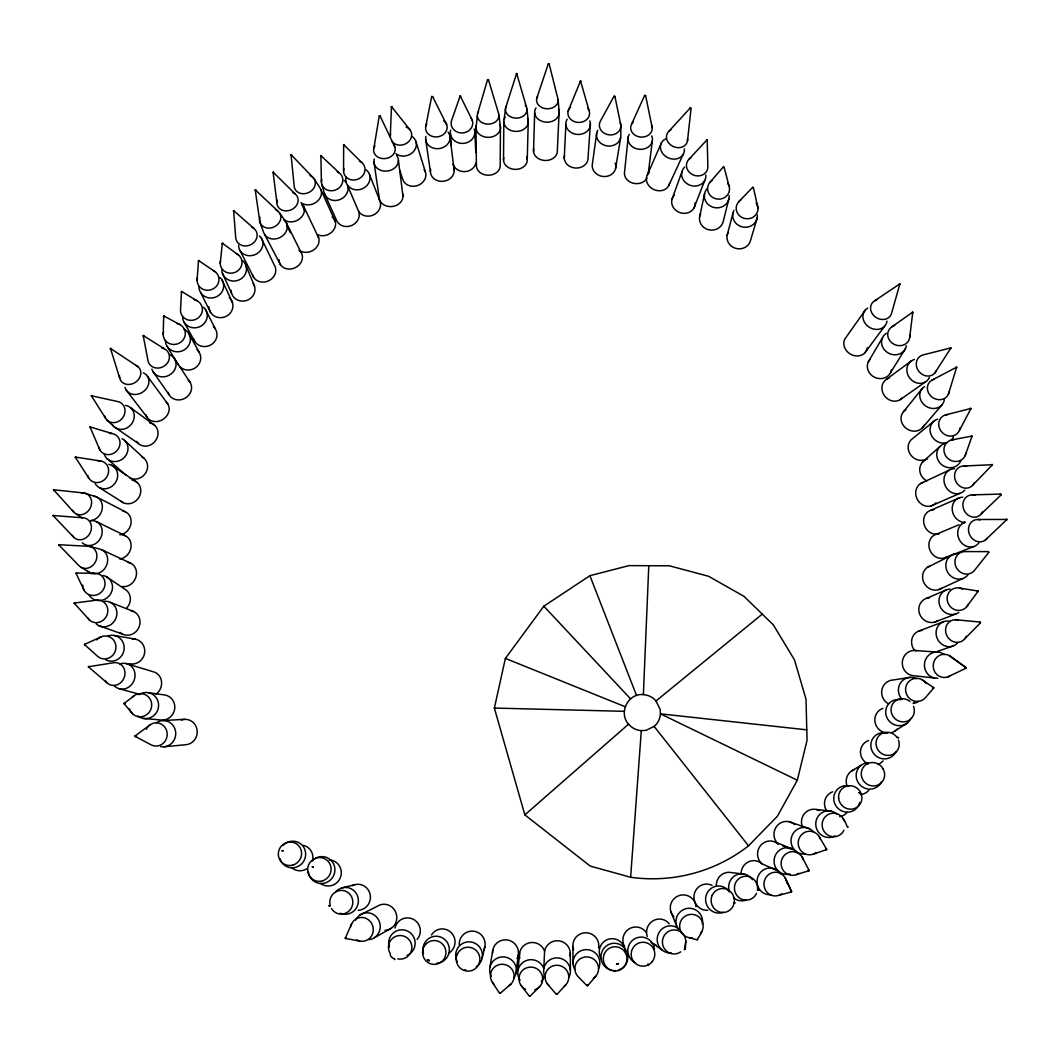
<?xml version="1.0" encoding="UTF-8"?>
<svg xmlns="http://www.w3.org/2000/svg" width="1060" height="1060" viewBox="0 0 1060 1060"><rect width="100%" height="100%" fill="white"/><g stroke="black" fill="none" stroke-linecap="round" stroke-linejoin="round"><path stroke-width="1.5" d="M948.356 394.4L956.676 367.158L931.674 380.301M503.513 160.206L503.818 122.072M909.665 337.69L912.792 312.117L892.122 326.652M163.187 334.456L163.704 315.893L179.657 324.453M527.27 159.411L528.238 121.277L526.992 109.207M410.114 129.982L391.471 106.556L390.279 136.66A10.838 9.381 -18.1 0 1 390.583 134.169M533.524 151.315L534.664 112.837M691.094 108.345L690.153 108.08L691.094 108.345L687.463 141.086M196.789 300.589L181.498 291.434L180.505 310.461A11.024 10.375 -19.5 0 0 190.667 320.358A11.024 10.375 -19.5 0 0 202.274 311.176A11.024 10.375 -19.5 0 0 194.126 299.688M643.38 694.605C627.971 692.882 618.073 713.34 628.805 724.457A18.192 17.967 38.2 0 0 641.3 730.645L646.017 730.353L654.404 726.246A18.192 17.967 38.2 0 0 660.433 713.844L660.075 709.14L655.849 700.753A18.192 17.967 38.2 0 0 643.38 694.605L648.786 565.709M570.094 956.014A12.985 12.826 11.4 0 0 559.76 940.975A12.985 12.826 11.4 0 0 544.601 951.125L543.634 972.073L544.35 975.465A13.422 13.263 11.4 0 0 545.304 977.585M564.251 158.311L565.868 124.51M685.317 948.938C683.819 947.468 684.27 954.981 685.78 940.988M724.139 167.334L723.172 167.255L724.112 167.215L728.922 185.632M685.303 949.071L685.608 944.129A12.044 11.7 -85.8 0 0 673.246 929.938A12.044 11.7 -85.8 0 0 663.07 945.957A12.044 11.7 -85.8 0 0 680.706 951.853M197.067 280.397L198.525 260.508L215.631 272.089M645.593 95.559L644.639 95.585L645.593 95.559L652.205 127.65M691.146 157.609A10.865 9.659 19.7 0 0 687.344 169.441A10.865 9.659 19.7 0 0 699.759 175.788A10.865 9.659 19.7 0 0 707.841 166.155L707.192 139.655L689.053 159.159M351.602 923.843L345.229 938.391L359.565 941.042M590.393 123.53L588.088 157.344A11.938 10.203 2.7 0 1 575.341 168.023A11.938 10.203 2.7 0 1 564.476 155.648M614.933 96.433L613.978 96.46L614.906 96.328L620.829 125.199L620.816 135.004A12.203 10.666 8 0 1 606.333 145.776A12.203 10.666 8 0 1 597.747 130.287M630.634 877.269A158.377 156.323 40.4 0 0 748.519 845.827L777.378 816.253L797.319 780.213L807.044 740.264L806.024 699.229L794.47 659.876L773.296 624.83L743.987 596.356L708.557 576.269L669.363 565.801L628.938 565.616L589.917 575.699L543.833 606.201L505.382 658.419L494.358 708.067L524.846 814.875L590.221 866.073L630.634 877.269L641.3 730.645M568.094 111.26L580.522 80.931L589.015 110.439M548.272 63.891L549.173 64.143L548.272 63.891L536.744 98.341M517.982 970.417L519.612 952.874M220.228 263.41L222.322 243.177L238.672 255.155M431.698 96.5L432.599 96.738L431.698 96.5L425.815 126.1M471.051 117.951A10.825 9.712 -2.4 0 1 463.79 132.791A10.825 9.712 -2.4 0 1 451.361 121.198L460.199 95.811L472.243 120.23M504.083 119.555L505.66 107.696L516.644 73.392L526.475 107.02M517.267 73.736L516.313 73.763M628.222 136.899L624.618 171.455A11.899 10.017 5.2 0 0 632.621 183.062A11.899 10.017 5.2 0 0 647.037 178.213M477.318 115.871L476.006 127.995L476.404 166.022A11.912 9.58 0.4 0 0 488.832 175.218A11.912 9.58 0.4 0 0 500.201 165.214L500.466 127.187L498.929 115.169M343.559 171.15L343.652 144.611L361.645 162.418M487.574 79.646L488.475 79.897L487.574 79.646L477.57 113.645M321.405 181.869L320.889 155.608L339.492 173.124M516.154 972.947L518.181 955.351M648.19 174.092L652.271 141.272M596.727 132.897L592.421 163.704A11.845 10.428 8 0 0 604.809 176.556A11.845 10.428 8 0 0 615.197 163.054M379.255 116.07L380.142 116.322L379.255 116.07L373.915 147.976M310.063 175.576A10.892 9.143 -23.9 0 1 314.714 186.388A10.892 9.143 -23.9 0 1 302.868 193.742A10.892 9.143 -23.9 0 1 294.123 185.46L291.036 154.588L313.945 178.557L319.868 187.66A12.322 10.375 -23.9 0 1 316.768 201.784A12.322 10.375 -23.9 0 1 300.934 202.619M251.856 227.145A10.944 9.686 -23.4 0 1 256.48 238.712A10.944 9.686 -23.4 0 1 244.436 245.933A10.944 9.686 -23.4 0 1 235.651 236.857L233.597 210.582L254.069 228.549M276.885 202.566L273.096 172.144L295.064 193.874M302.842 204.62A12.349 10.428 -24.7 0 1 299.675 218.824A12.349 10.428 -24.7 0 1 283.828 219.632A12.389 10.467 -25.5 0 1 281.191 236.857A12.389 10.467 -25.5 0 1 263.582 232.233L259.899 222.163L255.195 189.793L277.786 211.033M615.621 168.46L620.617 137.787M489.919 967.356L492.82 949.959M699.666 216.439L704.595 193.768M482.141 958.16L484.844 946.885M728.962 198.578L723.304 221.116A12.057 11.329 8.6 0 1 707.696 229.49A12.057 11.329 8.6 0 1 700.66 213.643M727.173 235.188L732.924 213.219M988.808 552.34L988.291 551.597L964.534 551.597A11.541 10.587 56.5 0 0 956.332 567.577A11.541 10.587 56.5 0 0 974.392 570.479L988.741 552.445L988.291 551.597M959.393 430.506L971.026 408.431L945.414 414.95M874.778 300.722L899.913 283.828L891.871 312.21A11.156 9.54 32.6 0 1 881.695 319.471A11.156 9.54 32.6 0 1 870.777 310.222A11.156 9.54 32.6 0 1 877.203 299.755M956.822 367.714L956.186 367.038M757.185 218.015L750.705 239.852A11.991 11.289 10.3 0 1 735.189 248.199A11.991 11.289 10.3 0 1 728.14 232.405M900.086 284.252L899.331 283.749M913.058 312.726L912.302 312.13M965.17 455.694L972.073 436.058L951.125 440.033M530.172 996.016L529.218 995.552L530 996.214L539.818 986.502M697.851 939.597C695.519 939.995 699.454 937.861 702.012 931.237M671.841 199.704L681.858 172.051M706.622 139.721L707.457 140.159M694.022 207.972L704.701 180.544M647.408 174.728L661.506 142.689M631.694 123.941L644.679 95.387M668.595 185.884L683.316 154.15M614.018 96.248L600.45 121.025A10.786 9.407 7.9 0 0 609.434 134.898A10.786 9.407 7.9 0 0 620.272 122.761M868.299 361.91L882.529 337.65M980.434 622.856L979.678 622.18L980.434 622.856L964.865 638.676M966.76 606.678L978.221 591.082L959.817 588.088M1001.077 494.914L1000.441 494.119L1001.077 494.914L981.282 513.928M971.026 409.014L970.47 408.206M972.921 484.976L992.491 464.704L963.911 465.989M890.559 372.563L905.478 348.594M926.188 683.528A11.647 11.249 64.8 0 0 909.652 680.758A11.647 11.249 64.8 0 0 908.831 697.771A11.647 11.249 64.8 0 0 925.512 697.573L933.847 687.808L921.723 679.539M934.814 373.054L950.979 347.865L922.995 354.954A11.21 9.898 51.2 0 0 919.126 371.729A11.21 9.898 51.2 0 0 936.232 370.867M345.189 937.861L346.13 937.954L345.547 938.63M972.06 436.654L971.503 435.845M557.03 994.267L556.222 993.578L557.03 994.267L565.934 984.687M587.743 985.654L586.935 984.965L587.743 985.654L595.72 976.339M500.36 993.193L499.565 992.491L500.254 993.286L511.132 983.852M752.666 187.315L753.315 188.004L752.666 187.315L738.82 201.652M865.437 309.904L846.317 336.934A12.256 10.574 32.8 0 0 851.008 354.438A12.256 10.574 32.8 0 0 867.279 347.852M864.907 352.794L884.61 326.188M903.584 411.611L922.359 388.41M922.505 427.683L941.889 404.933M710.266 181.962L723.278 167.043M668.873 131.307L690.351 107.842M985.111 540.255L1006.973 519.453L977.625 519.493M978.155 591.573L977.373 591.506L977.837 590.738M150.175 724.749L134.805 736.21L151.103 744.835A11.633 11.037 -84.1 0 0 165.983 739.655A11.633 11.037 -84.1 0 0 161.226 724.06A11.633 11.037 -84.1 0 0 146.346 729.24M933.728 688.192L932.866 688.006L933.568 687.383M922.505 462.067L939.584 446.83M992.412 465.181L992.014 464.333M524.846 814.875L628.593 724.139M134.315 695.585L123.993 703.522L132.646 713.91M950.436 347.64L950.966 348.449M655.994 700.978L762.259 614.111M934.88 420.462L912.872 438.35A12.415 11.262 46.4 0 0 909.665 453.322A12.415 11.262 46.4 0 0 924.413 459.894M886.73 379.096L911.732 360.639M900.125 399.7L925.565 381.839M895.144 730.896L906.697 723.437M851.445 771.084L861.568 764.936M374.445 937.676L391.193 928.322M779.126 895.249L791.581 891.871L786.215 880.105M813.312 854.148L826.76 849.537L819.022 836.353M796.245 874.659L809.204 870.658L801.983 856.811M947.878 676.889L966.296 668.038L951.562 657.187A11.607 11.077 87.9 0 0 936.603 657.518A11.607 11.077 87.9 0 0 935.662 673.166A11.607 11.077 87.9 0 0 950.462 675.551M135.031 735.746L135.786 736.144L135.19 736.687M101.654 636.596L84.429 644.493L97.321 656.087A11.541 11.011 -69.5 0 0 112.969 655.04A11.541 11.011 -69.5 0 0 112.453 638.835A11.541 11.011 -69.5 0 0 96.791 639.895M927.381 567.338L953.563 554.261M360.161 914.873L377.333 906.274A13.091 12.495 76.7 0 1 396.149 913.389A13.091 12.495 76.7 0 1 385.032 930.335M124.219 703.191L125.001 703.588L124.258 704.078M1006.814 520.023L1006.483 519.095M93.85 573.155L75.936 573.102L84.217 590.539M920.53 483.559L948.899 470.296M938.935 589.572L962.719 578.575M931.091 505.938L959.817 493.364M931.064 510.165L959.817 497.63M926.533 598.343L946.898 589.625M936.126 534.319L959.008 524.753M962.056 523.481L965.103 522.196A12.958 11.448 63.4 0 0 960.042 540.918A12.958 11.448 63.4 0 0 978.724 543.117M944.579 557.918L973.862 546.523M935.264 621.889L955.935 613.925M919.06 630.965L943.744 621.611M935.635 652.019L952.834 646.096M125.517 511.874L96.619 496.981L84.111 493.006L53.556 489.76L74.054 512.417M341.572 888.002L354.133 884.875M87.768 617.94A11.501 10.626 -61.1 0 0 100.978 621.597A11.501 10.626 -61.1 0 0 107.603 608.374A11.501 10.626 -61.1 0 0 96.685 600.145L74.12 603.074L89.543 620.1M105.192 680.52A11.607 10.454 -67.1 0 0 118.084 684.415A11.607 10.454 -67.1 0 0 124.828 671.126A11.607 10.454 -67.1 0 0 114.268 662.633L88.351 666.767L106.901 682.733M808.913 870.936L808.276 870.207L809.217 870.26M791.29 892.136L790.654 891.407L791.608 891.46M826.469 849.802L825.793 849.206L826.721 849.007M965.846 668.449L965.329 667.827L966.137 667.548L949.164 655.504M84.76 644.109L85.343 644.811L84.575 644.97M910.182 677.353L893.063 680.003A12.733 12.322 65.1 0 0 888.717 703.946M163.836 746.797L185.712 744.729A12.72 12.111 -84.4 0 0 197.041 729.638A12.72 12.111 -84.4 0 0 181.393 719.978M162.617 720.575L184.493 719.342M972.258 494.874L1000.786 494.079M104.556 415.904A11.13 9.924 -50.7 0 0 115.54 422.463A11.13 9.924 -50.7 0 0 125.027 411.744A11.13 9.924 -50.7 0 0 117.316 401.462L91.345 395.751L105.603 418.342M72.199 535.287A11.368 9.884 -60.1 0 0 89.252 534.452A11.368 9.884 -60.1 0 0 83.899 517.863L53.066 515.531L73.816 537.367M92.869 573.725A12.919 11.276 -61.1 0 0 107.259 563.244A12.919 11.276 -61.1 0 0 99.084 548.908L89.345 546.35L58.631 544.721L79.235 565.96A11.421 9.951 -61 0 0 96.102 560.448A11.421 9.951 -61 0 0 86.681 546.298M494.358 708.067L624.26 711.326M100.753 460.981L75.26 457.085L88.735 478.047M74.571 602.65L74.253 603.551M112.161 433.54L89.954 426.902L99.958 450.116M88.801 666.356L88.47 667.243M76.413 572.705L76.85 573.42L75.989 573.473M913.627 650.416L939.372 652.258M142.941 718.402L159.636 719.859A12.746 12.349 -64.5 0 0 174.502 709.935A12.746 12.349 -64.5 0 0 165.108 695.015L148.625 692.723M955.073 619.676L980.248 622.061M934.536 677.989L912.09 675.538A12.694 12.15 88.1 0 1 902.51 660.605A12.694 12.15 88.1 0 1 916.781 650.641M806.792 729.837L660.433 713.844L797.319 780.213M816.372 809.482L831.106 811.125M743.987 874.063L731.162 872.539A13.091 12.68 78.5 0 0 716.308 885.272M114.467 635.496L135.309 639.114M689.159 937.689L697.281 939.889M119.966 688.934L139.059 694.154M91.862 395.473L91.345 396.228M125.994 663.481L152.799 671.642A12.707 11.527 -67.5 0 1 161.504 681.341A12.707 11.527 -67.5 0 1 155.886 694.313M53.901 489.667L53.543 490.608M90.418 426.743L89.875 427.485M164.247 348.714L143.193 335.543L148.095 361.248A11.104 9.911 -29.1 0 0 159.305 367.979A11.104 9.911 -29.1 0 0 169.388 358.042A11.104 9.911 -29.1 0 0 161.663 347.879M75.803 456.794L75.26 457.562M53.583 515.24L53.133 516.114M913.402 703.456L913.813 702.515L913.402 703.456A13.157 12.72 64.9 0 0 918.49 701.362M59.068 544.535L58.618 545.41M788.826 821.619L809.509 828.748M98.819 625.652L122.509 634.092M110.452 602.398L133.759 611.554M775.549 842.236L792.628 848.994M782.558 845.787L792.575 849.762M505.382 658.419L625.161 706.715M741.086 873.453A12.972 12.535 -82.3 0 1 761.848 863.728L777.112 870.591M101.892 549.822L130.844 563.284M96.447 521.626L125.451 535.83M81.355 567.471L90.06 572.798A12.919 11.276 -61.1 0 1 87.662 571.075M138.038 366.72L110.465 348.409L119.727 378.221M99.56 487.693L123.198 502.705M143.776 335.437L143.1 336.099M181.989 291.407L181.883 292.269L181.26 291.844M76.161 513.888L82.375 518.062M164.194 315.867L164.207 316.688L163.465 316.317M111.645 465.26L137.31 482.578M106.159 576.56L124.192 588.737A12.627 11.859 -46.6 0 1 126.842 607.831M138.449 443.557L114.109 426.743L107.259 420.343M650.986 942.168L661.758 949.773M130.778 407.875L154.601 425.245M107.193 458.794L126.233 475.344M124.497 440.337L144.186 458.45M587.001 985.707L578.972 977.505A11.885 11.739 9.7 0 1 578.429 960.201A11.885 11.739 9.7 0 1 595.919 961.248A11.885 11.739 9.7 0 1 593.401 978.367M273.666 172.157L272.87 172.648M344.235 144.624L343.453 145.127M255.871 189.714L255.062 190.217M321.458 155.621L320.65 156.019M543.833 606.201L630.541 698.831M234.18 210.609L233.359 210.98M222.905 243.217L222.11 243.694M199.121 260.561L198.286 260.932M848.212 826.866C846.993 828.788 847.165 824.124 843.071 818.479M111.035 348.422L110.214 348.925M394.4 959.565C397.275 959.115 388.967 957.988 390.332 953.762A11.819 11.739 75.5 0 1 396.48 936.099A11.819 11.739 75.5 0 1 411.876 946.699A11.819 11.739 75.5 0 1 397.765 958.876M547.119 983.561L556.182 994.214M654.126 726.431L748.519 845.827M521.017 985.363L529.258 996.082M126.1 389.921L146.995 417.123M147.565 376.433L167.811 403.992M279.469 212.808L285.723 221.646L300.907 252.094M153.077 371.795L169.255 394.969M492.37 982.342L499.512 993.127M174.569 358.81L190.098 382.342M167.122 346.368L178.173 364.733M488.408 79.619L498.425 112.969A10.812 8.573 0.4 0 1 487.189 124.086A10.812 8.573 0.4 0 1 478.537 111.552M188.64 333.29L199.015 352.026M184.241 322.452L194.669 341.36M380.089 116.017L394.81 146.903M753.342 187.448L757.966 207.945M264.748 234.71L280.542 264.815M392.014 106.702L391.127 107.007M240.183 250.875L253.671 277.349M205.507 309.546L215.286 328.812M344.275 180.505A12.309 11.05 -22.6 0 1 346.275 182.625L358.757 211.642A11.951 10.786 -22.7 0 1 350.847 225.82A11.951 10.786 -22.7 0 1 336.166 219.46L324.307 193.251L321.842 184.387M432.613 96.632L446.631 124.55M200.671 292.666L210.609 312.475M286.73 225.449L290.347 232.696M291.447 154.747L290.559 155.051M261.369 238.156L274.235 264.974A12.018 10.719 -23.5 0 1 268.418 280.926A12.018 10.719 -23.5 0 1 252.519 274.805M784.89 877.349L791.542 891.341M304.034 207.058L318.676 237.877M301.636 204.09L305.134 211.444M221.924 279.787L232.458 302.656M222.322 272.99L231.544 293.262M321.074 190.084L335.198 221.315M245.999 265.715L254.519 286.2M670.98 912.011L676.651 925.95M369.529 174.582L380.063 201.32M589.917 575.699L636.57 695.598M399.752 170.408L402.8 179.498A11.912 10.401 -18.1 0 0 418.885 184.996A11.912 10.401 -18.1 0 0 424.132 169.481M415.891 141.364L425.378 171.906M549.159 63.958L557.613 97.666A10.825 8.546 2.1 0 1 546.562 108.743A10.825 8.546 2.1 0 1 537.672 96.248M581.012 81.222L580.072 81.355M460.676 96.116L459.735 96.261M373.902 161.637L379.135 197.292M425.643 139.112L430.44 171.998M398.414 160.378L402.972 196.06M450.036 137.297L454.144 170.236M558.143 99.865L559.137 112.042L557.335 150.52A11.925 9.553 2.1 0 1 544.562 160.471A11.925 9.553 2.1 0 1 533.75 148.837M450.328 132.951L451.268 145.618M474.8 131.824L475.808 152.428M572.917 946.487L573.036 963.831M570.293 952.675L570.399 970.218M132.049 480.008A12.402 11.276 -51.4 0 1 139.218 496.796A12.402 11.276 -51.4 0 1 120.774 501.035M108.743 464.333A12.786 11.581 -51.2 0 1 115.182 483.016A12.786 11.581 -51.2 0 1 95.161 483.625M97.997 460.888A11.302 10.216 -51.1 0 1 108.61 469.726A11.302 10.216 -51.1 0 1 99.812 482.22A11.302 10.216 -51.1 0 1 87.689 475.529M197.054 349.72A12.23 11.554 -21.3 0 1 197.319 366.177A12.23 11.554 -21.3 0 1 180.134 367.051M183.99 329.156A12.614 11.885 -21 0 1 189.714 343.334A12.614 11.885 -21 0 1 175.867 351.734A12.614 11.885 -21 0 1 165.36 340.472M176.98 323.538A11.156 10.507 -20.9 0 1 184.996 336.086A11.156 10.507 -20.9 0 1 171.535 344.261A11.156 10.507 -20.9 0 1 163.531 331.7M366.217 169.891A12.309 11.05 -21.7 0 1 365.594 186.772A12.309 11.05 -21.7 0 1 347.574 185.208A12.309 11.05 -22.6 0 1 339.412 199.757A12.309 11.05 -22.6 0 1 324.307 193.251M346.275 182.625A12.309 11.05 -21.7 0 1 346.103 176.848M359.367 161.067A10.878 9.752 -21.7 0 1 364.15 173.35A10.878 9.752 -21.7 0 1 350.926 179.749A10.878 9.752 -21.7 0 1 343.851 168.566M378.791 198.816A11.951 10.772 -21.7 0 1 375.001 214.107A11.951 10.772 -21.7 0 1 358.757 211.642M292.878 192.628A10.918 9.182 -24.7 0 1 297.131 204.315A10.918 9.182 -24.7 0 1 283.815 210.675A10.918 9.182 -24.7 0 1 277.269 200.088M317.51 235.479A12.005 10.216 -24.8 0 1 314.476 249.365A12.005 10.216 -24.8 0 1 299.052 250.12A12.031 10.255 -25.6 0 1 295.17 267.729A12.031 10.255 -25.6 0 1 279.019 259.713M527.655 118.773A12.23 9.712 1.2 0 1 515.054 131.374A12.23 9.712 1.2 0 1 505.156 117.17M525.27 104.993A10.799 8.546 1.2 0 1 523.574 115.898A10.799 8.546 1.2 0 1 509.688 116.348A10.799 8.546 1.2 0 1 506.6 105.603M526.701 156.959A11.899 9.553 1.2 0 1 515.995 169.388A11.899 9.553 1.2 0 1 503.765 157.728M337.226 171.773A10.878 9.752 -22.6 0 1 341.969 184.082A10.878 9.752 -22.6 0 1 328.719 190.482A10.878 9.752 -22.6 0 1 321.697 179.286M236.38 253.645A10.944 10.282 -16.4 0 1 241.084 266.723A10.944 10.282 -16.4 0 1 227.595 272.751A10.944 10.282 -16.4 0 1 220.546 260.72M242.7 260.654A12.389 11.633 -16.5 0 1 239.109 279.919A12.389 11.633 -16.5 0 1 221.845 269.982M253.26 283.523A12.018 11.315 -16.7 0 1 246.37 300.563A12.018 11.315 -16.7 0 1 231.08 290.347M170.183 354.915A12.561 11.223 -29.2 0 1 171.071 373.955A12.561 11.223 -29.2 0 1 151.924 369.105M188.256 380.142A12.19 10.944 -29.4 0 1 185.434 397.99A12.19 10.944 -29.4 0 1 168.129 392.346M203.507 307.201A12.468 11.739 -19.5 0 1 199.81 326.679A12.468 11.739 -19.5 0 1 182.492 316.635M213.325 326.533A12.097 11.408 -19.8 0 1 211.165 344.725A12.097 11.408 -19.8 0 1 193.423 338.657M81.461 492.966A11.329 9.818 -59.2 0 1 91.478 500.704A11.329 9.818 -59.2 0 1 84.787 513.636A11.329 9.818 -59.2 0 1 72.451 510.363M122.801 511.013A12.429 10.878 -59.5 0 1 131.042 523.136A12.429 10.878 -59.5 0 1 119.793 534.889M93.836 496.093A12.813 11.13 -59.3 0 1 102.25 508.561A12.813 11.13 -59.3 0 1 90.656 520.672A12.866 11.196 -60.1 0 1 101.283 536.532A12.866 11.196 -60.1 0 1 82.269 542.799M275.6 209.774A10.944 9.222 -25.4 0 1 279.813 221.527A10.944 9.222 -25.4 0 1 266.471 227.9A10.944 9.222 -25.4 0 1 259.952 217.247M213.338 270.552A11.024 10.348 -17.9 0 1 218.042 283.735A11.024 10.348 -17.9 0 1 204.448 289.817A11.024 10.348 -17.9 0 1 197.385 277.68M219.91 277.455A12.468 11.713 -17.9 0 1 216.24 296.866A12.468 11.713 -17.9 0 1 198.909 286.849M229.251 297.688A12.097 11.395 -18.1 0 1 225.714 316.569A12.097 11.395 -18.1 0 1 208.886 306.83M259.448 235.982A12.389 10.984 -23.4 0 1 255.354 254.519A12.389 10.984 -23.4 0 1 238.619 245.403M723.278 912.315A13.568 13.131 79.9 0 1 706.835 905.187A13.568 13.131 79.9 0 1 712.108 887.763A13.568 13.131 79.9 0 1 729.465 891.857A13.542 13.091 78 0 1 752.467 879.681M746.319 900.086A13.542 13.091 78 0 1 733.387 897.635M707.828 910.262A13.131 12.72 80.3 0 1 694.141 894.812A13.131 12.72 80.3 0 1 712.042 885.352M910.951 718.283A13.422 12.892 42 0 1 894.68 724.854A13.422 12.892 42 0 1 886.041 709.008A13.422 12.892 42 0 1 900.801 699.693M913.548 706.45A11.872 11.395 41.8 0 1 903.014 721.887A11.872 11.395 41.8 0 1 891.632 706.159A11.872 11.395 41.8 0 1 909.957 701.481M897.542 728.684A12.985 12.495 42.5 0 1 892.215 732.394M887.869 733.096A12.985 12.495 42.5 0 1 882.914 708.371M474.244 129.002A12.243 11.011 -2.4 0 1 463.087 143.405A12.243 11.011 -2.4 0 1 450.619 130.089M475.927 163.147A11.885 10.732 -2.4 0 1 464.823 171.64A11.885 10.732 -2.4 0 1 452.964 164.22M135.905 365.395A11.196 9.381 -33.1 0 1 140.053 376.83A11.196 9.381 -33.1 0 1 127.849 384.488A11.196 9.381 -33.1 0 1 119.489 375.691M143.312 372.828A12.667 10.64 -33.2 0 1 143.802 391.299A12.667 10.64 -33.2 0 1 125.027 387.35M166.036 401.925A12.309 10.428 -33.4 0 1 162.909 419.442A12.309 10.428 -33.4 0 1 145.935 414.606M332.164 216.995A11.965 10.163 -24 0 1 333.211 230.59A11.965 10.163 -24 0 1 318.066 234.923M406.099 126.909A10.838 9.381 -18.1 0 1 408.736 141.616A10.838 9.381 -18.1 0 1 391.829 141.258M412.618 136.859A12.269 10.64 -18.1 0 1 413.042 152.07A12.269 10.64 -18.1 0 1 395.897 153.713M499.896 124.682A12.243 9.739 0.4 0 1 488.779 137.349A12.243 9.739 0.4 0 1 476.284 125.464M121.993 438.654A12.654 11.501 -41.9 0 1 123.198 458.437A12.654 11.501 -41.9 0 1 104.092 453.68M141.749 456.82A12.283 11.196 -42.2 0 1 146.015 472.376A12.283 11.196 -42.2 0 1 129.863 478.033M109.392 433.434A11.196 10.149 -41.9 0 1 120.018 442.152A11.196 10.149 -41.9 0 1 111.088 454.276A11.196 10.149 -41.9 0 1 98.911 447.651M453.587 167.626A11.899 10.216 -7 0 1 442.881 181.34A11.899 10.216 -7 0 1 430.691 169.322M448.102 132.208A12.243 10.441 -7 0 1 440.019 148.453A12.243 10.441 -7 0 1 425.908 136.382M443.61 120.641A10.812 9.196 -7 0 1 444.962 133.004A10.812 9.196 -7 0 1 430.599 135.707A10.812 9.196 -7 0 1 426.783 123.808M781.803 893.845A11.872 11.448 -82.6 0 1 764.936 888.995A11.872 11.448 -82.6 0 1 772.621 872.592A11.872 11.448 -82.6 0 1 786.812 883.139M770.912 894.759A13.409 12.932 -82.6 0 1 757.449 884.769A13.409 12.932 -82.6 0 1 764.737 869.2A13.409 12.932 -82.6 0 1 780.743 873.811M790.111 873.996A13.382 12.905 -84.1 0 1 775.032 866.232A13.382 12.905 -84.1 0 1 780.385 849.603A13.382 12.905 -84.1 0 1 797.001 852.558M761.848 863.728A12.945 12.495 -83.9 0 1 760.629 845.482A12.945 12.495 -83.9 0 1 778.265 844.091A12.905 12.468 -85.4 0 1 777.033 825.886A12.905 12.468 -85.4 0 1 794.616 824.508M967.82 575.05A13.051 11.991 56.6 0 1 947.388 571.777A13.051 11.991 56.6 0 1 956.676 553.691M941.664 588.221A12.64 11.66 56.9 0 1 924.068 582.987A12.64 11.66 56.9 0 1 930.11 565.987M615.423 970.602A13.687 13.396 80.7 0 1 613.077 970.562M611.925 970.39A13.687 13.396 80.7 0 1 602.809 949.932A13.687 13.396 80.7 0 1 624.711 948.316A13.687 13.396 80.7 0 1 618.855 969.887M601.524 959.3A13.237 12.958 80.8 0 1 607.883 939.385A13.237 12.958 80.8 0 1 625.135 950.913M618.616 963.434A13.237 12.958 80.8 0 1 616.549 964.388M898.429 740.026A11.832 11.382 44.4 0 1 886.902 755.383A11.832 11.382 44.4 0 1 877.415 737.906A11.832 11.382 44.4 0 1 896.959 737.31M569.101 976.949A13.422 13.263 11.4 0 0 561.204 958.558A13.422 13.263 11.4 0 0 543.82 968.615A13.422 13.25 12.9 0 0 525.111 961.062A13.422 13.25 12.9 0 0 520.089 980.354M549.186 985.853A11.885 11.739 11.4 0 1 548.63 968.548A11.885 11.739 11.4 0 1 566.12 969.595A11.885 11.739 11.4 0 1 563.615 986.728M895.978 751.513A13.369 12.866 44.6 0 1 879.76 758.072A13.369 12.866 44.6 0 1 871.188 742.238A13.369 12.866 44.6 0 1 885.908 732.924M883.086 760.828A12.945 12.468 45.2 0 1 877.786 764.525M868.047 763.955A12.945 12.468 45.2 0 1 868.551 740.516M544.35 975.465A13.422 13.25 12.9 0 1 541.342 981.639M987.046 538.427A11.448 10.096 63.3 0 1 973.981 539.99A11.448 10.096 63.3 0 1 968.986 526.158A11.448 10.096 63.3 0 1 980.341 519.824M947.189 556.619A12.561 11.156 63.5 0 1 929.699 549.57A12.561 11.156 63.5 0 1 939.028 533.829A12.521 11.143 63.1 0 1 923.883 523.6A12.521 11.143 63.1 0 1 933.979 509.754M815.962 852.757A11.806 11.382 -85.7 0 1 799.637 848.808A11.806 11.382 -85.7 0 1 804.951 832.259A11.806 11.382 -85.7 0 1 820.347 839.109M804.792 854.068A13.343 12.866 -85.7 0 1 792.072 835.532A13.343 12.866 -85.7 0 1 813.868 832.312M798.909 873.268A11.832 11.408 -84.2 0 1 782.545 869.332A11.832 11.408 -84.2 0 1 787.871 852.73A11.832 11.408 -84.2 0 1 803.308 859.567M847.205 812.344A13.038 12.601 50.2 0 1 839.706 816.637M826.919 811.152A13.038 12.601 50.2 0 1 832.656 791.807M859.726 802.486A13.462 12.998 49.5 0 1 844.131 811.761A13.462 12.998 49.5 0 1 833.928 796.033A13.462 12.998 49.5 0 1 848.941 785.857M902.1 699.362A13.157 12.72 64.9 0 1 916.688 678.745M125.478 405.384A12.588 11.249 -50.7 0 1 131.838 423.55A12.588 11.249 -50.7 0 1 112.241 424.477M149.447 422.808A12.216 10.971 -50.9 0 1 155.688 440.496A12.216 10.971 -50.9 0 1 136.621 441.344M573.606 949.773A12.985 12.826 9.6 0 1 584.895 932.787A12.985 12.826 9.6 0 1 598.595 948.038M574.719 969.33A13.422 13.263 9.7 0 1 586.021 949.628A13.422 13.263 9.7 0 1 598.516 968.707M671.377 952.993A13.608 13.223 -85.7 0 1 657.836 935.225A13.608 13.223 -85.7 0 1 679.036 929.103M647.262 936.55A13.157 12.786 -85.4 0 1 669.258 923.83M655.862 944.844A13.157 12.786 -85.4 0 1 653.782 944.036M525.667 989.351A11.885 11.726 12.9 0 1 521.812 971.106A11.885 11.726 12.9 0 1 540.613 972.232A11.885 11.726 12.9 0 1 534.743 989.894M519.798 958.426A12.972 12.826 12.9 0 1 528.609 943.016A12.972 12.826 12.9 0 1 544.601 951.125M835.068 835.889A13.356 12.945 74.7 0 1 818.214 831.848A13.356 12.945 74.7 0 1 819.897 814.252A13.356 12.945 74.7 0 1 837.148 814.212M843.946 830.245A11.819 11.448 74.6 0 1 826.124 833.809A11.819 11.448 74.6 0 1 827.118 815.14A11.819 11.448 74.6 0 1 844.422 821.235M802.168 826.19A12.919 12.535 75 0 1 819.473 810.582M957.896 642.506A13.078 11.965 62.3 0 1 942.525 644.718A13.078 11.965 62.3 0 1 936.669 628.964A13.078 11.965 62.3 0 1 950.025 621.319M966.296 636.238A11.567 10.56 62.2 0 1 953.019 641.538A11.567 10.56 62.2 0 1 945.851 627.626A11.567 10.56 62.2 0 1 957.896 619.941M913.905 649.568A12.68 11.633 62.6 0 1 912.528 637.113A12.68 11.633 62.6 0 1 922.054 630.395M937.808 678.215A13.117 12.521 88 0 1 924.903 661.44A13.117 12.521 88 0 1 944.327 654.563M881.496 781.671A13.488 12.998 47.2 0 1 866.258 788.667A13.488 12.998 47.2 0 1 856.188 774.568A13.488 12.998 47.2 0 1 867.941 762.683M883.841 770.368A11.925 11.488 47 0 1 872.208 785.91A11.925 11.488 47 0 1 862.681 768.235A11.925 11.488 47 0 1 882.37 767.639M868.988 790.097A13.051 12.588 47.8 0 1 860.389 794.523M847.059 785.91A13.051 12.588 47.8 0 1 854.373 769.573M692.233 937.861A11.806 11.766 -36.7 0 1 679.844 923.909A11.806 11.766 -36.7 0 1 696.592 915.509A11.806 11.766 -36.7 0 1 700.315 933.807M678.201 929.05A13.343 13.29 -36.7 0 1 686.602 908.539A13.343 13.29 -36.7 0 1 702.329 924.055M673.895 916.754A12.905 12.852 -36.7 0 1 677.923 896.031A12.905 12.852 -36.7 0 1 696.022 906.83M756.562 893.315A11.978 11.581 77.9 0 1 737.19 895.806A11.978 11.581 77.9 0 1 742.954 876.607A11.978 11.581 77.9 0 1 757.463 890.347M624.605 946.62A13.064 12.905 -86.5 0 1 628.805 929.063A13.064 12.905 -86.5 0 1 646.322 932.508M635.576 962.864A13.515 13.356 -86.6 0 1 633.496 939.558A13.515 13.356 -86.6 0 1 654.484 949.362M968.244 604.253A11.501 10.825 56.8 0 1 953.708 609.222A11.501 10.825 56.8 0 1 948.051 594.024A11.501 10.825 56.8 0 1 962.586 589.068M958.796 612.468A12.998 12.243 56.9 0 1 939.783 605.75A12.998 12.243 56.9 0 1 950.065 589.015M938.034 620.484A12.588 11.885 57.2 0 1 919.603 613.978A12.588 11.885 57.2 0 1 929.607 597.747M303.16 845.284A12.998 12.627 -59.1 0 1 312.581 860.561M306.87 868.71A12.998 12.627 -59.1 0 1 291.447 867.478M282.993 845.588A13.422 13.038 -58.4 0 1 303.094 846.317A13.422 13.038 -58.4 0 1 298.377 866.272A13.422 13.038 -58.4 0 1 279.906 858.613M350.635 926.771A11.978 11.408 77.2 0 1 365.091 918A11.978 11.408 77.2 0 1 372.484 933.992A11.978 11.408 77.2 0 1 356.743 939.955M355.736 920.014A13.528 12.892 77.1 0 1 377.771 918.556A13.528 12.892 77.1 0 1 369.211 939.663M122.722 534.956A12.481 10.931 -60.3 0 1 130.989 547.198A12.481 10.931 -60.3 0 1 119.701 558.991M491.244 976.339A13.409 13.237 17.6 0 1 495.046 959.446A13.409 13.237 17.6 0 1 512.536 960.863A13.409 13.237 17.6 0 1 513.769 978.168M494.397 984.674A11.872 11.713 17.6 0 1 494.159 967.369A11.872 11.713 17.6 0 1 511.596 968.787A11.872 11.713 17.6 0 1 508.787 985.84M492.569 953.284A12.972 12.813 17.5 0 1 508.137 940.114A12.972 12.813 17.5 0 1 517.068 958.505M891.42 369.781A12.336 11.117 25.8 0 1 874.633 377.294A12.336 11.117 25.8 0 1 869.929 359.499M906.353 345.745A12.72 11.408 25.5 0 1 887.631 352.635A12.72 11.408 25.5 0 1 886.518 333.251M909.692 335.013A11.249 10.07 25.4 0 1 901.026 345.6A11.249 10.07 25.4 0 1 888.187 337.531A11.249 10.07 25.4 0 1 894.64 325.539M966.004 453.004A11.408 10.68 39.5 0 1 954.199 461.405A11.408 10.68 39.5 0 1 943.917 449.943A11.408 10.68 39.5 0 1 953.947 439.569M960.744 461.14A12.892 12.084 39.6 0 1 940.114 463.207A12.892 12.084 39.6 0 1 944.884 443.438M926.837 480.935A12.495 11.739 39.8 0 1 919.722 469.13A12.495 11.739 39.8 0 1 927.646 458.768M935.914 502.798A12.481 11.104 62 0 1 917.788 500.201A12.481 11.104 62 0 1 923.167 482.366M974.339 482.684A11.382 10.043 61.8 0 1 961.46 487.123A11.382 10.043 61.8 0 1 954.874 473.224A11.382 10.043 61.8 0 1 966.614 466.4M964.759 490.131A12.866 11.382 61.9 0 1 945.335 485.957A12.866 11.382 61.9 0 1 954.583 468.666M960.121 427.869A11.329 10.216 46.1 0 1 948.938 436.005A11.329 10.216 46.1 0 1 938.71 424.636A11.329 10.216 46.1 0 1 948.117 414.526M946.818 442.643A12.813 11.567 46.2 0 1 930.945 434.348A12.813 11.567 46.2 0 1 937.649 419.177M953.443 436.76A12.813 11.567 46.2 0 1 951.84 439.343M887.021 321.127A12.627 10.812 32.6 0 1 868.895 326.997A12.627 10.812 32.6 0 1 867.689 308.129M132.036 697.573A11.66 11.276 -64.1 0 1 149.407 697.983A11.66 11.276 -64.1 0 1 145.551 715.394A11.66 11.276 -64.1 0 1 129.519 708.928M138.953 694.671A13.17 12.746 -64.2 0 1 155.78 697.096A13.17 12.746 -64.2 0 1 154.945 714.493A13.17 12.746 -64.2 0 1 137.919 716.11M394.956 928.11A12.905 12.826 75.4 0 1 413.294 919.285A12.905 12.826 75.4 0 1 417.083 939.412M389.298 947.256A13.356 13.263 75.4 0 1 397.381 930.561A13.356 13.263 75.4 0 1 414.235 938.259A13.356 13.263 75.4 0 1 407.133 955.404M330.269 905.783A11.899 11.527 -84.1 0 1 342.95 890.466A11.899 11.527 -84.1 0 1 350.953 908.698A11.899 11.527 -84.1 0 1 331.515 908.606M335.848 891.712A13.449 13.025 -84.2 0 1 353.113 889.976A13.449 13.025 -84.2 0 1 356.677 907.453A13.449 13.025 -84.2 0 1 340.233 913.243M352.092 885.723A13.011 12.614 -84.7 0 1 370.033 893.978A13.011 12.614 -84.7 0 1 358.227 910.288M589.771 120.853A12.296 10.428 2.7 0 1 577.289 134.434A12.296 10.428 2.7 0 1 567.14 119.237M587.757 108.266A10.865 9.196 2.7 0 1 585.504 120.509A10.865 9.196 2.7 0 1 570.863 119.475A10.865 9.196 2.7 0 1 570.598 107.047M729.147 195.53A12.429 11.647 8.5 0 1 712.876 207.19A12.429 11.647 8.5 0 1 707.391 188.375M727.637 183.208A10.984 10.295 8.4 0 1 724.735 197.491A10.984 10.295 8.4 0 1 709.498 194.483A10.984 10.295 8.4 0 1 712.413 180.213M558.527 109.538A12.256 9.712 2.1 0 1 546.006 122.139A12.256 9.712 2.1 0 1 535.962 107.934M396.652 155.422A12.283 10.07 -6.5 0 1 387.973 170.952A12.283 10.07 -6.5 0 1 374.273 159.013M402.508 193.516A11.951 9.884 -6.6 0 1 394.36 206.104A11.951 9.884 -6.6 0 1 379.599 199.836M393.684 144.809A10.852 8.864 -6.5 0 1 391.524 156.191A10.852 8.864 -6.5 0 1 377.585 156.92A10.852 8.864 -6.5 0 1 374.949 145.776M695.174 202.553A11.925 10.68 19.8 0 1 679.659 212.543A11.925 10.68 19.8 0 1 674.544 194.868M705.88 175.006A12.283 10.944 19.7 0 1 689.928 185.222A12.283 10.944 19.7 0 1 684.628 167.082M982.713 511.622A11.421 10.083 62.9 0 1 969.821 516.14A11.421 10.083 62.9 0 1 963.209 502.188A11.421 10.083 62.9 0 1 974.962 495.272M965.077 522.461A12.919 11.421 63 0 1 952.224 509.807A12.919 11.421 63 0 1 962.798 497.219M651.622 125.345A10.812 9.01 5.1 0 1 646.772 136.091A10.812 9.01 5.1 0 1 633.111 133.613A10.812 9.01 5.1 0 1 633.231 122.006M651.754 135.985A12.243 10.229 5.1 0 1 639.604 149.314A12.243 10.229 5.1 0 1 629.216 134.395M756.098 202.897A10.931 10.255 10.1 0 1 753.249 217.128A10.931 10.255 10.1 0 1 738.078 214.133A10.931 10.255 10.1 0 1 740.94 199.903M757.357 214.981A12.362 11.607 10.1 0 1 742.769 227.012A12.362 11.607 10.1 0 1 733.931 210.357M457.218 961.672A13.515 13.382 84.5 0 1 462.412 943.585A13.515 13.382 84.5 0 1 480.471 948.329A13.515 13.382 84.5 0 1 476.337 966.68M459.258 944.818A13.064 12.945 84.4 0 1 474.867 931.382A13.064 12.945 84.4 0 1 483.718 950.091M119.78 664.037A13.117 11.832 -67.2 0 1 133.878 669.801A13.117 11.832 -67.2 0 1 129.982 686.178A13.117 11.832 -67.2 0 1 114.546 686.058M312.011 861.038A13.555 13.184 -61.6 0 1 332.072 861.475A13.555 13.184 -61.6 0 1 328.282 881.576A13.555 13.184 -61.6 0 1 309.321 875.295M308.95 874.208A13.555 13.184 -61.6 0 1 308.473 871.916M329.209 859.951A13.117 12.773 -62.3 0 1 340.485 877.335A13.117 12.773 -62.3 0 1 320.517 883.391M429.115 961.115A13.488 13.223 87.5 0 1 427.273 959.684M423.55 953.814A13.488 13.223 87.5 0 1 433.182 936.55A13.488 13.223 87.5 0 1 449.241 947.865A13.488 13.223 87.5 0 1 436.813 963.169M431.433 934.986A13.038 12.8 87.3 0 1 451.255 932.654A13.038 12.8 87.3 0 1 449.241 952.874M103.111 575.5A13.038 12.216 -46.2 0 1 109.922 594.925A13.038 12.216 -46.2 0 1 88.987 594.965M90.961 573.738A11.527 10.799 -46.1 0 1 104.861 581.635A11.527 10.799 -46.1 0 1 94.87 595.362A11.527 10.799 -46.1 0 1 82.72 585.067M128.101 562.396A12.535 11.011 -61.3 0 1 136.117 576.349A12.535 11.011 -61.3 0 1 122.139 586.498M108.001 635.947A13.051 12.442 -69.6 0 1 124.126 649.078A13.051 12.442 -69.6 0 1 105.761 659.863M669.496 183.393A11.978 10.11 24.8 0 1 653.092 189.17A11.978 10.11 24.8 0 1 649.038 172.634M684.336 148.877A12.322 10.309 24.8 0 1 675.578 159.04A12.322 10.309 24.8 0 1 661.546 151.659A12.322 10.309 24.8 0 1 665.481 138.953M687.569 138.661A10.892 9.089 24.8 0 1 679.831 147.618A10.892 9.089 24.8 0 1 667.442 141.099A10.892 9.089 24.8 0 1 670.9 129.903M156.456 722.721A13.144 12.481 -84.1 0 1 175.536 731.201A13.144 12.481 -84.1 0 1 160.577 746.545M130.857 610.6A12.601 11.687 -61.5 0 1 138.635 627.984A12.601 11.687 -61.5 0 1 119.992 632.37M104.278 601.312A12.998 12.018 -61.2 0 1 116.11 617.781A12.998 12.018 -61.2 0 1 96.222 623.876M132.155 638.902A12.627 12.071 -69.8 0 1 144.69 652.271A12.627 12.071 -69.8 0 1 129.876 663.772M949.097 391.869A11.329 10.004 34.1 0 1 938.696 399.7A11.329 10.004 34.1 0 1 927.593 390.305A11.329 10.004 34.1 0 1 934.151 379.242M924.095 425.272A12.429 11.05 34.4 0 1 905.637 427.909A12.429 11.05 34.4 0 1 905.823 409.756M944.367 399.593A12.813 11.329 34.2 0 1 925.87 406.139A12.813 11.329 34.2 0 1 924.664 386.502M902.312 397.858A12.296 10.944 51.3 0 1 884.08 395.155A12.296 10.944 51.3 0 1 889.366 377.969M929.421 377.479A12.68 11.21 51.2 0 1 910.05 378.46A12.68 11.21 51.2 0 1 914.449 359.486M897.515 737.482L898.549 737.68L897.515 737.482M882.49 768.738L883.483 769.056L882.516 768.606M859.077 792.655L860.111 792.853L859.077 792.655M757.807 890.082L758.827 890.281L757.807 890.082M733.851 902.789L734.885 902.987L733.851 902.789M647.713 964.375L648.746 964.56L647.713 964.375M616.761 963.805L617.808 964.004L616.761 963.805M464.572 969.94L465.618 970.165L464.572 969.94M427.895 959.976L428.916 960.201L427.895 959.976M328.892 905.717L329.859 906.075L328.945 905.585M312.289 866.762L313.31 866.987L312.289 866.762M282.066 850.624L283.073 850.849L282.066 850.624M712.201 895.356A12.005 11.62 79.7 0 0 723.821 912.461A12.005 11.62 79.7 0 0 732.261 893.699A12.005 11.62 79.7 0 0 712.201 895.356M604.438 953.589A12.124 11.859 80.7 0 0 616.099 970.947A12.124 11.859 80.7 0 0 624.936 952.065A12.124 11.859 80.7 0 0 604.438 953.589M838.632 798.312A11.912 11.501 49.3 0 0 857.129 807.163A11.912 11.501 49.3 0 0 854.943 786.878A11.912 11.501 49.3 0 0 838.632 798.312M652.072 961.87A11.965 11.819 -86.7 0 0 645.023 942.433A11.965 11.819 -86.7 0 0 631.906 958.359A11.965 11.819 -86.7 0 0 652.072 961.87M293.262 864.947A11.872 11.527 -58.2 0 0 297.953 844.979A11.872 11.527 -58.2 0 0 278.647 851.299A11.872 11.527 -58.2 0 0 293.262 864.947M457.509 953.735A11.965 11.845 84.5 0 0 468.692 971.132A11.965 11.845 84.5 0 0 478.007 952.688A11.965 11.845 84.5 0 0 457.509 953.735M322.743 880.767A11.991 11.673 -61.4 0 0 327.421 860.574A11.991 11.673 -61.4 0 0 307.943 866.974A11.991 11.673 -61.4 0 0 322.743 880.767M425.537 944.46A11.938 11.7 87.6 0 0 431.778 964.136A11.938 11.7 87.6 0 0 445.359 948.819A11.938 11.7 87.6 0 0 425.537 944.46"/></g></svg>
